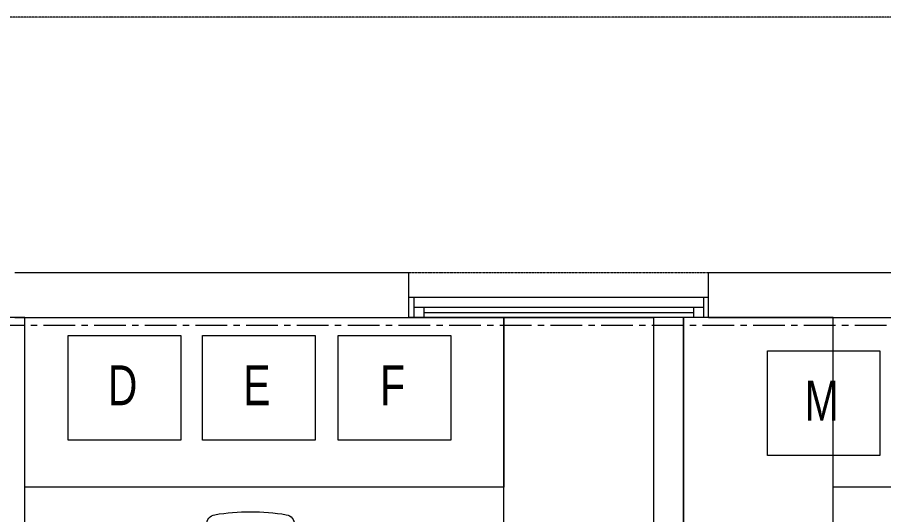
# Model space of a CAD drawing. Header units: millimetres. Extents: x 26027 to 581921, y 7230 to 233891.
# Drawn here: x 561437 to 565777, y 141397 to 143890 of the extents above; entities that cross this region are included whole.
import ezdxf

# ---------------------------------------------------------------- set-up
doc = ezdxf.new("R2010")
doc.units = ezdxf.units.MM
doc.header["$LTSCALE"] = 5
doc.linetypes.add('CENTER', pattern=[50.8, 31.75, -6.35, 6.35, -6.35])
doc.linetypes.add('HIDDEN2', pattern=[0.1875, 0.125, -0.0625])
doc.layers.get('0').update_dxf_attribs({"color": 252})
for name, color, linetype, lineweight in [('Aluminum', 252, 'Continuous', 5), ('Medical Equipment and Furniture', 252, 'Continuous', 0), ('Proj', 252, 'HIDDEN2', 5), ('Walls', 252, 'Continuous', 5)]:
    doc.layers.add(name, color=color, linetype=linetype, lineweight=lineweight)
doc.layers.add('axes', color=252, linetype='Continuous')
doc.styles.add('X3G_ENTITY_2587EA', font='swisscl.ttf', dxfattribs={"height": 200})

# ---------------------------------------------------------------- blocks, each defined once
blk = doc.blocks.new('GF21018-P')
at = {"color": 0}
for centre, radius, start, end in [((-0.1707, 0.4756), 0.05, 99.6329, 180), ((-0.0001, -0.5295), 1.0695, 80.3671, 99.6329), ((0.1705, 0.4756), 0.05, 0, 80.3671)]:
    blk.add_arc(centre, radius, start, end, dxfattribs=at)

msp = doc.modelspace()

# ---------------------------------------------------------------- linework, layer by layer
at = {"layer": 'Aluminum'}
for p, q in [((564898.8, 142485.3, 0), (563398.8, 142485.3, 0)), ((563423.8, 142485.3, 0), (563423.8, 142385.3, 0)), ((564873.8, 142485.3, -4.7), (564873.8, 142385.3, -4.7)), ((564873.8, 142435.3, 0), (563423.8, 142435.3, 0)), ((563473.8, 142435.3, 0), (563473.8, 142385.3, 0)), ((563473.8, 142410.3, 0), (564823.8, 142410.3, 0)), ((564823.8, 142435.3, -4.7), (564823.8, 142385.3, -4.7)), ((564898.8, 142385.3, 0), (563398.8, 142385.3, 0))]:
    msp.add_line(p, q, dxfattribs=at)
at = {"layer": 'axes', "linetype": 'CENTER', "lineweight": 0}
msp.add_line((581030.5, 142345.3, 2.4), (449113.3, 142345.3, 2.4), dxfattribs=at)
at = {"layer": 'Medical Equipment and Furniture', "elevation": 0}
for points in [[(560623.8, 142125.3), (560623.8, 139850.3), (561473.8, 139850.3), (561473.8, 142385.3), (560813.8, 142385.3)], [(563873.8, 137685.3), (563873.8, 142385.3), (564623.8, 142385.3), (564623.8, 137685.3)], [(564773.8, 137685.3), (564773.8, 142385.3), (564623.8, 142385.3), (564623.8, 137685.3)], [(565523.8, 137685.3), (565523.8, 142385.3), (564773.8, 142385.3), (564773.8, 137685.3)], [(567923.8, 142125.3), (567923.8, 141535.3), (565523.8, 141535.3), (565523.8, 142385.3), (567483.8, 142385.3)]]:
    msp.add_lwpolyline(points, dxfattribs=at)
msp.add_lwpolyline([(563873.8, 141535.3), (561473.8, 141535.3), (561473.8, 142385.3), (563873.8, 142385.3)], close=True, dxfattribs=at)
at = {"layer": 'Medical Equipment and Furniture'}
for points in [[(561692.3, 142295.8), (562256, 142295.8), (562256, 141770.5), (561692.3, 141770.5)], [(562365.2, 142295.8), (562929, 142295.8), (562929, 141770.5), (562365.2, 141770.5)], [(563044.8, 142295.8), (563608.5, 142295.8), (563608.5, 141770.5), (563044.8, 141770.5)], [(565194.8, 142218.9), (565758.6, 142218.9), (565758.6, 141693.6), (565194.8, 141693.6)]]:
    msp.add_lwpolyline(points, close=True, dxfattribs=at)
at = {"layer": 'Proj'}
msp.add_line((563398.8, 142610.3, 0), (564898.8, 142610.3, 0), dxfattribs=at)
msp.add_lwpolyline([(553288.8, 127680.3), (553288.8, 126400.3), (576913.8, 126400.3), (576913.8, 143890.3), (553288.8, 143890.3), (553288.8, 142610.3)], dxfattribs=at)
at = {"layer": 'Walls'}
for p, q in [((561423.8, 142610.3, 0), (563398.8, 142610.3, 0)), ((563398.8, 142385.3, 0), (563398.8, 142610.3, 0)), ((564898.8, 142610.3, 0), (566873.8, 142610.3, 0)), ((564898.8, 142385.3, 0), (564898.8, 142610.3, 0)), ((561423.8, 142385.3, 0), (563398.8, 142385.3, 0)), ((564898.8, 142385.3, 0), (566873.8, 142385.3, 0))]:
    msp.add_line(p, q, dxfattribs=at)

# ---------------------------------------------------------------- block references
at = {"layer": 'Medical Equipment and Furniture', "xscale": -1000, "yscale": 1000, "zscale": 1000}
msp.add_blockref('GF21018-P', (562605.1, 140871.7), dxfattribs=at)

# ---------------------------------------------------------------- texts
at = {"layer": 'Medical Equipment and Furniture', "char_height": 200, "attachment_point": 2, "style": 'X3G_ENTITY_2587EA'}
for s, insert in [('D', (561964.1, 142145.4)), ('E', (562637, 142145.4)), ('F', (563316.6, 142145.4)), ('M', (565466.7, 142068.5))]:
    msp.add_mtext(s, dxfattribs=dict(at, insert=insert))

doc.saveas('drawing.dxf')
